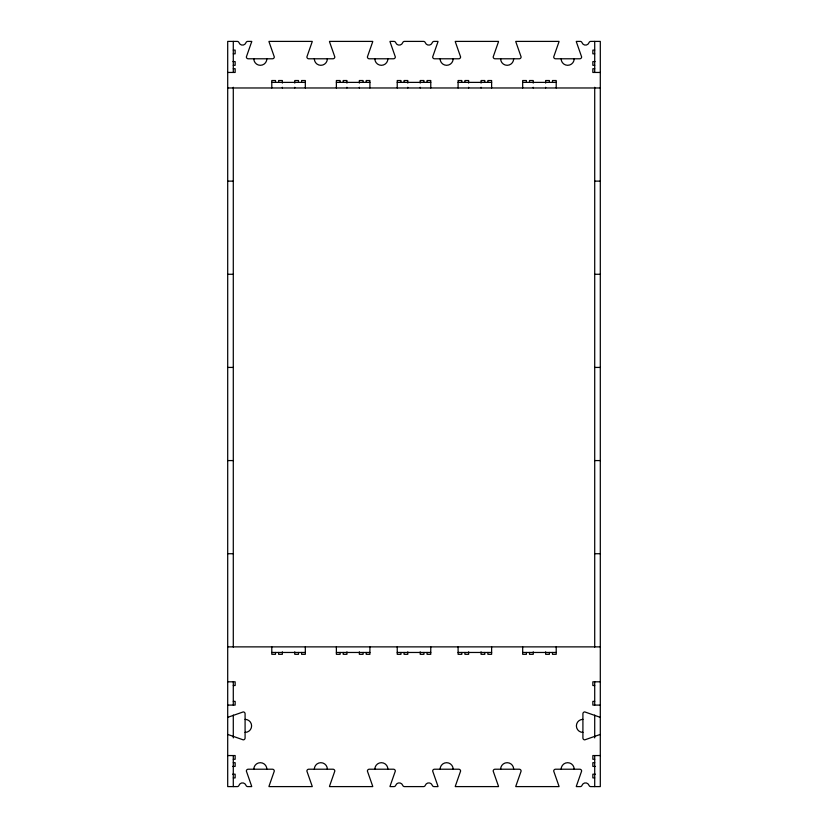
<?xml version="1.0" encoding="UTF-8"?>
<svg xmlns="http://www.w3.org/2000/svg" width="828" height="828" viewBox="0 0 828 828"><rect width="100%" height="100%" fill="white"/><g stroke="black" fill="none" stroke-linecap="round" stroke-linejoin="round"><path stroke-width="1.24" d="M233.289 50.094L235.152 50.094L235.152 53.82L233.289 53.82M594.711 50.094L592.848 50.094L592.848 53.82L594.711 53.82M232.937 61.582L235.152 61.582L235.152 65.308L233.289 65.308M595.063 61.582L592.848 61.582L592.848 65.308L594.711 65.308M233.289 68.724L235.152 68.724L235.152 72.45L227.7 72.45M594.711 68.724L592.848 68.724L592.848 72.45L600.3 72.45M271.791 82.386L305.325 82.386M336.375 82.386L369.909 82.386M397.233 82.386L430.767 82.386M458.091 82.386L491.625 82.386M522.675 82.386L556.209 82.386M227.7 87.975L600.3 87.975M227.7 181.125L233.289 181.125M594.711 181.125L600.3 181.125M227.7 274.275L233.289 274.275M594.711 274.275L600.3 274.275M227.7 367.425L233.289 367.425M594.711 367.425L600.3 367.425M227.7 460.575L233.289 460.575M594.711 460.575L600.3 460.575M227.7 553.725L233.289 553.725M594.711 553.725L600.3 553.725M227.7 646.875L600.3 646.875M271.791 652.464L305.325 652.464M336.375 652.464L369.909 652.464M397.233 652.464L430.767 652.464M458.091 652.464L491.625 652.464M522.675 652.464L556.209 652.464M227.7 681.806L235.152 681.806L235.152 685.532L233.289 685.532M600.3 681.806L592.848 681.806L592.848 685.532L594.711 685.532M233.289 701.368L235.152 701.368L235.152 705.094L227.7 705.094M594.711 701.368L592.848 701.368L592.848 705.094L600.3 705.094M227.7 755.55L235.152 755.55L235.152 759.276L233.289 759.276M600.3 755.55L592.848 755.55L592.848 759.276L594.711 759.276M233.289 762.691L235.152 762.691L235.152 766.417L232.668 766.417M594.711 762.691L592.848 762.691L592.848 766.417L595.332 766.417M232.668 774.18L235.152 774.18L235.152 777.906L233.289 777.906M595.332 774.18L592.848 774.18L592.848 777.906L594.711 777.906M594.711 41.4L594.711 72.45M594.711 87.282L594.711 647.113M594.711 681.806L594.711 705.094M594.711 715.061L594.711 737.914M594.711 755.55L594.711 786.6M556.209 87.975L556.209 80.523L552.483 80.523L552.483 82.386M556.209 646.875L556.209 654.327L552.483 654.327L552.483 652.464M549.378 82.386L549.378 80.523L545.652 80.523L545.652 83.09M549.378 652.464L549.378 654.327L545.652 654.327L545.652 651.843M545.652 87.282L545.652 87.975M533.232 83.09L533.232 80.523L529.506 80.523L529.506 82.386M533.232 87.282L533.232 87.975M533.232 651.843L533.232 654.327L529.506 654.327L529.506 652.464M526.401 82.386L526.401 80.523L522.675 80.523L522.675 87.975M526.401 652.464L526.401 654.327L522.675 654.327L522.675 646.875M491.625 87.975L491.625 80.523L487.899 80.523L487.899 82.386M491.625 646.875L491.625 654.327L487.899 654.327L487.899 652.464M484.794 82.386L484.794 80.523L481.068 80.523L481.068 83.09M484.794 652.464L484.794 654.327L481.068 654.327L481.068 651.843M481.068 87.282L481.068 87.975M468.648 83.09L468.648 80.523L464.922 80.523L464.922 82.386M468.648 87.282L468.648 87.975M468.648 651.843L468.648 654.327L464.922 654.327L464.922 652.464M461.817 82.386L461.817 80.523L458.091 80.523L458.091 87.975M461.817 652.464L461.817 654.327L458.091 654.327L458.091 646.875M430.767 87.975L430.767 80.523L427.041 80.523L427.041 82.386M430.767 646.875L430.767 654.327L427.041 654.327L427.041 652.464M423.936 82.386L423.936 80.523L420.21 80.523L420.21 83.09M423.936 652.464L423.936 654.327L420.21 654.327L420.21 651.843M420.21 87.282L420.21 87.975M407.79 83.09L407.79 80.523L404.064 80.523L404.064 82.386M407.79 87.282L407.79 87.975M407.79 651.843L407.79 654.327L404.064 654.327L404.064 652.464M400.959 82.386L400.959 80.523L397.233 80.523L397.233 87.975M400.959 652.464L400.959 654.327L397.233 654.327L397.233 646.875M369.909 87.975L369.909 80.523L366.183 80.523L366.183 82.386M369.909 646.875L369.909 654.327L366.183 654.327L366.183 652.464M363.078 82.386L363.078 80.523L359.352 80.523L359.352 83.09M363.078 652.464L363.078 654.327L359.352 654.327L359.352 651.843M359.352 87.282L359.352 87.975M346.932 83.09L346.932 80.523L343.206 80.523L343.206 82.386M346.932 87.282L346.932 87.975M346.932 651.843L346.932 654.327L343.206 654.327L343.206 652.464M340.101 82.386L340.101 80.523L336.375 80.523L336.375 87.975M340.101 652.464L340.101 654.327L336.375 654.327L336.375 646.875M305.325 87.975L305.325 80.523L301.599 80.523L301.599 82.386M305.325 646.875L305.325 654.327L301.599 654.327L301.599 652.464M298.494 82.386L298.494 80.523L294.768 80.523L294.768 83.09M298.494 652.464L298.494 654.327L294.768 654.327L294.768 651.843M294.768 87.282L294.768 87.975M282.348 83.09L282.348 80.523L278.622 80.523L278.622 82.386M282.348 87.282L282.348 87.975M282.348 651.843L282.348 654.327L278.622 654.327L278.622 652.464M275.517 82.386L275.517 80.523L271.791 80.523L271.791 87.975M275.517 652.464L275.517 654.327L271.791 654.327L271.791 646.875M233.289 41.4L233.289 72.45M233.289 87.282L233.289 647.113M233.289 681.806L233.289 705.094M233.289 715.061L233.289 737.914M233.289 755.55L233.289 786.6M574.187 58.788A6.52 6.52 0 0 1 567.666 65.308A6.52 6.52 0 0 1 561.146 58.788M513.67 58.788A6.52 6.52 0 0 1 507.15 65.308A6.52 6.52 0 0 1 500.629 58.788M453.154 58.788A6.52 6.52 0 0 1 446.634 65.308A6.52 6.52 0 0 1 440.113 58.788M387.887 58.788A6.52 6.52 0 0 1 381.366 65.308A6.52 6.52 0 0 1 374.846 58.788M327.37 58.788A6.52 6.52 0 0 1 320.85 65.308A6.52 6.52 0 0 1 314.329 58.788M266.854 58.788A6.52 6.52 0 0 1 260.334 65.308A6.52 6.52 0 0 1 253.813 58.788M253.813 769.212A6.52 6.52 0 0 1 260.334 762.691A6.52 6.52 0 0 1 266.854 769.212M314.329 769.212A6.52 6.52 0 0 1 320.85 762.691A6.52 6.52 0 0 1 327.37 769.212M374.846 769.212A6.52 6.52 0 0 1 381.366 762.691A6.52 6.52 0 0 1 387.887 769.212M440.113 769.212A6.52 6.52 0 0 1 446.634 762.691A6.52 6.52 0 0 1 453.154 769.212M500.629 769.212A6.52 6.52 0 0 1 507.15 762.691A6.52 6.52 0 0 1 513.67 769.212M561.146 769.212A6.52 6.52 0 0 1 567.666 762.691A6.52 6.52 0 0 1 574.187 769.212M600.3 717.234A1.863 1.863 0 0 1 599.762 717.162L584.775 711.914A1.863 1.863 0 0 0 582.912 713.777L582.912 737.996A1.863 1.863 0 0 0 584.775 739.859L599.762 734.612A1.863 1.863 0 0 1 600.3 734.529M582.912 732.407A6.52 6.52 0 0 1 576.391 725.887A6.52 6.52 0 0 1 582.912 719.366M227.7 734.529A1.863 1.863 0 0 1 228.238 734.612L243.225 739.859A1.863 1.863 0 0 0 245.088 737.996L245.088 713.777A1.863 1.863 0 0 0 243.225 711.914L228.238 717.162A1.863 1.863 0 0 1 227.7 717.234M245.088 719.366A6.52 6.52 0 0 1 251.608 725.887A6.52 6.52 0 0 1 245.088 732.407M251.608 41.938L246.361 56.925A1.863 1.863 0 0 0 248.224 58.788L272.443 58.788A1.863 1.863 0 0 0 274.306 56.925L269.059 41.938A1.863 1.863 0 0 1 268.986 41.4L312.208 41.4A1.863 1.863 0 0 1 312.125 41.938L306.877 56.925A1.863 1.863 0 0 0 308.74 58.788L332.959 58.788A1.863 1.863 0 0 0 334.822 56.925L329.575 41.938A1.863 1.863 0 0 1 329.503 41.4L372.724 41.4A1.863 1.863 0 0 1 372.641 41.938L367.394 56.925A1.863 1.863 0 0 0 369.257 58.788L393.476 58.788A1.863 1.863 0 0 0 395.339 56.925L390.091 41.938A1.863 1.863 0 0 1 390.019 41.4L393.942 41.4A1.863 1.863 0 0 1 395.701 42.642A3.726 3.726 0 0 0 402.729 42.642A1.863 1.863 0 0 1 404.478 41.4L423.522 41.4A1.863 1.863 0 0 1 425.271 42.642A3.726 3.726 0 0 0 432.299 42.642A1.863 1.863 0 0 1 434.058 41.4L437.981 41.4A1.863 1.863 0 0 1 437.909 41.938L432.661 56.925A1.863 1.863 0 0 0 434.524 58.788L458.743 58.788A1.863 1.863 0 0 0 460.606 56.925L455.359 41.938A1.863 1.863 0 0 1 455.276 41.4L498.497 41.4A1.863 1.863 0 0 1 498.425 41.938L493.177 56.925A1.863 1.863 0 0 0 495.04 58.788L519.26 58.788A1.863 1.863 0 0 0 521.122 56.925L515.875 41.938A1.863 1.863 0 0 1 515.792 41.4L559.014 41.4A1.863 1.863 0 0 1 558.941 41.938L553.694 56.925A1.863 1.863 0 0 0 555.557 58.788L579.776 58.788A1.863 1.863 0 0 0 581.639 56.925L576.391 41.938A1.863 1.863 0 0 1 576.309 41.4L580.242 41.4A1.863 1.863 0 0 1 582.001 42.642A3.726 3.726 0 0 0 589.029 42.642A1.863 1.863 0 0 1 590.778 41.4L600.3 41.4L600.3 786.6L590.778 786.6A1.863 1.863 0 0 1 589.029 785.358A3.726 3.726 0 0 0 582.001 785.358A1.863 1.863 0 0 1 580.242 786.6L576.309 786.6A1.863 1.863 0 0 1 576.391 786.072L581.639 771.075A1.863 1.863 0 0 0 579.776 769.212L555.557 769.212A1.863 1.863 0 0 0 553.694 771.075L558.941 786.072A1.863 1.863 0 0 1 559.014 786.6L515.792 786.6A1.863 1.863 0 0 1 515.875 786.072L521.122 771.075A1.863 1.863 0 0 0 519.26 769.212L495.04 769.212A1.863 1.863 0 0 0 493.177 771.075L498.425 786.072A1.863 1.863 0 0 1 498.497 786.6L455.276 786.6A1.863 1.863 0 0 1 455.359 786.072L460.606 771.075A1.863 1.863 0 0 0 458.743 769.212L434.524 769.212A1.863 1.863 0 0 0 432.661 771.075L437.909 786.072A1.863 1.863 0 0 1 437.981 786.6L434.058 786.6A1.863 1.863 0 0 1 432.299 785.358A3.726 3.726 0 0 0 425.271 785.358A1.863 1.863 0 0 1 423.522 786.6L404.478 786.6A1.863 1.863 0 0 1 402.729 785.358A3.726 3.726 0 0 0 395.701 785.358A1.863 1.863 0 0 1 393.942 786.6L390.019 786.6A1.863 1.863 0 0 1 390.091 786.072L395.339 771.075A1.863 1.863 0 0 0 393.476 769.212L369.257 769.212A1.863 1.863 0 0 0 367.394 771.075L372.641 786.072A1.863 1.863 0 0 1 372.724 786.6L329.503 786.6A1.863 1.863 0 0 1 329.575 786.072L334.822 771.075A1.863 1.863 0 0 0 332.959 769.212L308.74 769.212A1.863 1.863 0 0 0 306.877 771.075L312.125 786.072A1.863 1.863 0 0 1 312.208 786.6L268.986 786.6A1.863 1.863 0 0 1 269.059 786.072L274.306 771.075A1.863 1.863 0 0 0 272.443 769.212L248.224 769.212A1.863 1.863 0 0 0 246.361 771.075L251.608 786.072A1.863 1.863 0 0 1 251.691 786.6L247.758 786.6A1.863 1.863 0 0 1 245.999 785.358A3.726 3.726 0 0 0 238.971 785.358A1.863 1.863 0 0 1 237.222 786.6L227.7 786.6L227.7 41.4L237.222 41.4A1.863 1.863 0 0 1 238.971 42.642A3.726 3.726 0 0 0 245.999 42.642A1.863 1.863 0 0 1 247.758 41.4L251.691 41.4A1.863 1.863 0 0 1 251.608 41.938"/></g></svg>
